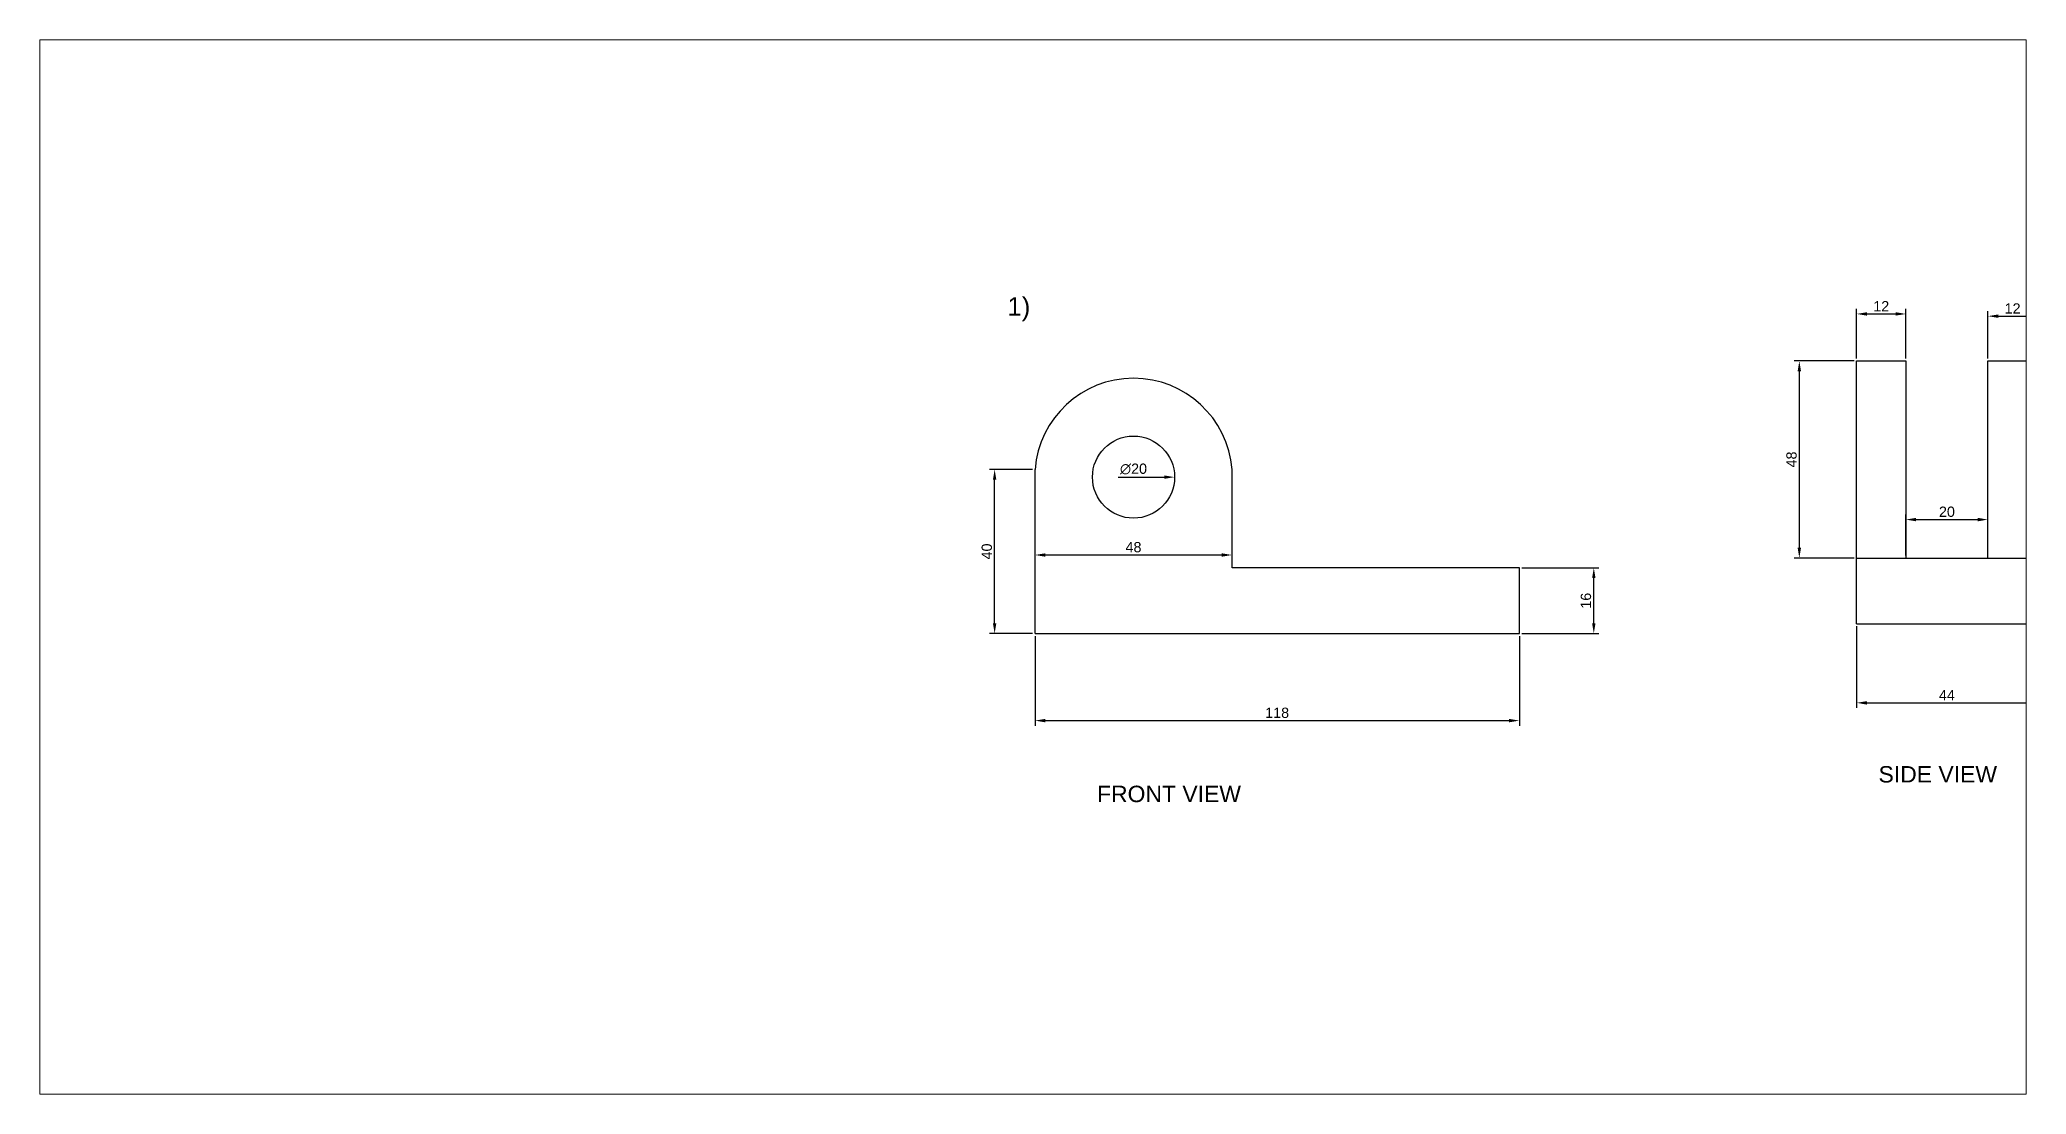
# Paper-space layout 'Layout1' of a CAD drawing. Header units: millimetres. Extents: x 26 to 231, y 8 to 117.
# The model-space entities are those that its viewports show. They can reach past a viewport. Long polylines and large blocks are cut down to what shows.
import ezdxf

# ---------------------------------------------------------------- set-up
doc = ezdxf.new("R2010")
doc.units = ezdxf.units.MM
doc.styles.get("Standard").update_dxf_attribs({"font": 'arial.ttf'})
doc.dimstyles.new('ISO-25', dxfattribs={"dimtxt": 2.5, "dimasz": 2.5, "dimexe": 1.25, "dimexo": 0.625, "dimtad": 1, "dimtxsty": 'Standard', "dimcen": 2.5, "dimadec": 0, "dimazin": 0, "dimtfac": 1, "dimtmove": 0, "dimatfit": 3, "dimfxl": 1, "dimarcsym": 0})

# ---------------------------------------------------------------- blocks, each defined once
blk = doc.blocks.new('*D8')
at = {"color": 0, "lineweight": -2, "transparency": 16777216}
for p, q in [((1000.17, 1499.26), (1000.17, 1477.43)), ((1118.17, 1499.26), (1118.17, 1477.43)), ((1002.67, 1478.68), (1115.67, 1478.68))]:
    blk.add_line(p, q, dxfattribs=at)
at = {"color": 0, "transparency": 16777216}
for points in [[(1002.67, 1479.1), (1002.67, 1478.26), (1000.17, 1478.68)], [(1115.67, 1479.1), (1115.67, 1478.26), (1118.17, 1478.68)]]:
    blk.add_solid(points, dxfattribs=at)
at = {"layer": 'Defpoints', "color": 0, "transparency": 16777216}
for p in [(1000.17, 1499.89), (1118.17, 1499.89), (1118.17, 1478.68)]:
    blk.add_point(p, dxfattribs=at)
at = {"color": 0, "transparency": 16777216, "insert": (1059.17, 1480.58), "char_height": 2.5, "attachment_point": 5}
blk.add_mtext('118', dxfattribs=at)
blk = doc.blocks.new('*D9')
at = {"color": 0, "lineweight": -2, "transparency": 16777216}
for p, q in [((1118.8, 1515.89), (1137.56, 1515.89)), ((1136.31, 1502.39), (1136.31, 1513.39)), ((1118.8, 1499.89), (1137.56, 1499.89))]:
    blk.add_line(p, q, dxfattribs=at)
at = {"color": 0, "transparency": 16777216}
for points in [[(1135.9, 1513.39), (1136.73, 1513.39), (1136.31, 1515.89)], [(1135.9, 1502.39), (1136.73, 1502.39), (1136.31, 1499.89)]]:
    blk.add_solid(points, dxfattribs=at)
at = {"layer": 'Defpoints', "color": 0, "transparency": 16777216}
for p in [(1118.17, 1515.89), (1136.31, 1515.89), (1118.17, 1499.89)]:
    blk.add_point(p, dxfattribs=at)
at = {"color": 0, "transparency": 16777216, "insert": (1134.41, 1507.89), "char_height": 2.5, "attachment_point": 5, "rotation": 90}
blk.add_mtext('16', dxfattribs=at)
blk = doc.blocks.new('*D10')
at = {"color": 0, "lineweight": -2, "transparency": 16777216}
for p, q in [((1000.17, 1516.51), (1000.17, 1520.28)), ((1048.17, 1516.51), (1048.17, 1520.28)), ((1045.67, 1519.03), (1002.67, 1519.03))]:
    blk.add_line(p, q, dxfattribs=at)
at = {"color": 0, "transparency": 16777216}
for points in [[(1002.67, 1519.44), (1002.67, 1518.61), (1000.17, 1519.03)], [(1045.67, 1519.44), (1045.67, 1518.61), (1048.17, 1519.03)]]:
    blk.add_solid(points, dxfattribs=at)
at = {"layer": 'Defpoints', "color": 0, "transparency": 16777216}
for p in [(1000.17, 1519.03), (1000.17, 1515.89), (1048.17, 1515.89)]:
    blk.add_point(p, dxfattribs=at)
at = {"color": 0, "transparency": 16777216, "insert": (1024.17, 1520.93), "char_height": 2.5, "attachment_point": 5}
blk.add_mtext('48', dxfattribs=at)
blk = doc.blocks.new('*D11')
at = {"color": 0, "lineweight": -2, "transparency": 16777216}
for p, q in [((999.55, 1539.89), (989.09, 1539.89)), ((990.34, 1502.39), (990.34, 1537.39)), ((999.55, 1499.89), (989.09, 1499.89))]:
    blk.add_line(p, q, dxfattribs=at)
at = {"color": 0, "transparency": 16777216}
for points in [[(989.92, 1537.39), (990.75, 1537.39), (990.34, 1539.89)], [(989.92, 1502.39), (990.75, 1502.39), (990.34, 1499.89)]]:
    blk.add_solid(points, dxfattribs=at)
at = {"layer": 'Defpoints', "color": 0, "transparency": 16777216}
for p in [(990.34, 1539.89), (1000.17, 1539.89), (1000.17, 1499.89)]:
    blk.add_point(p, dxfattribs=at)
at = {"color": 0, "transparency": 16777216, "insert": (988.43, 1519.89), "char_height": 2.5, "attachment_point": 5, "rotation": 90}
blk.add_mtext('40', dxfattribs=at)
blk = doc.blocks.new('*D15')
at = {"color": 0, "lineweight": -2, "transparency": 16777216}
for p, q in [((1200.34, 1501.68), (1200.34, 1481.76)), ((1244.34, 1501.68), (1244.34, 1481.76)), ((1202.84, 1483.01), (1241.84, 1483.01))]:
    blk.add_line(p, q, dxfattribs=at)
at = {"color": 0, "transparency": 16777216}
for points in [[(1202.84, 1483.42), (1202.84, 1482.59), (1200.34, 1483.01)], [(1241.84, 1483.42), (1241.84, 1482.59), (1244.34, 1483.01)]]:
    blk.add_solid(points, dxfattribs=at)
at = {"layer": 'Defpoints', "color": 0, "transparency": 16777216}
for p in [(1200.34, 1502.3), (1244.34, 1502.3), (1244.34, 1483.01)]:
    blk.add_point(p, dxfattribs=at)
at = {"color": 0, "transparency": 16777216, "insert": (1222.34, 1484.88), "char_height": 2.5, "attachment_point": 5}
blk.add_mtext('44', dxfattribs=at)
blk = doc.blocks.new('*D18')
at = {"color": 0, "lineweight": -2, "transparency": 16777216}
for p, q in [((1212.34, 1518.93), (1212.34, 1528.91)), ((1214.84, 1527.66), (1229.84, 1527.66)), ((1232.34, 1518.93), (1232.34, 1528.91))]:
    blk.add_line(p, q, dxfattribs=at)
at = {"color": 0, "transparency": 16777216}
for points in [[(1214.84, 1528.08), (1214.84, 1527.24), (1212.34, 1527.66)], [(1229.84, 1528.08), (1229.84, 1527.24), (1232.34, 1527.66)]]:
    blk.add_solid(points, dxfattribs=at)
at = {"layer": 'Defpoints', "color": 0, "transparency": 16777216}
for p in [(1232.34, 1527.66), (1212.34, 1518.3), (1232.34, 1518.3)]:
    blk.add_point(p, dxfattribs=at)
at = {"color": 0, "transparency": 16777216, "insert": (1222.34, 1529.56), "char_height": 2.5, "attachment_point": 5}
blk.add_mtext('20', dxfattribs=at)
blk = doc.blocks.new('*D19')
at = {"color": 0, "lineweight": -2, "transparency": 16777216}
for p, q in [((1200.34, 1566.93), (1200.34, 1579.01)), ((1212.34, 1566.93), (1212.34, 1579.01)), ((1202.84, 1577.76), (1209.84, 1577.76))]:
    blk.add_line(p, q, dxfattribs=at)
at = {"color": 0, "transparency": 16777216}
for points in [[(1202.84, 1578.18), (1202.84, 1577.35), (1200.34, 1577.76)], [(1209.84, 1578.18), (1209.84, 1577.35), (1212.34, 1577.76)]]:
    blk.add_solid(points, dxfattribs=at)
at = {"layer": 'Defpoints', "color": 0, "transparency": 16777216}
for p in [(1212.34, 1577.76), (1200.34, 1566.3), (1212.34, 1566.3)]:
    blk.add_point(p, dxfattribs=at)
at = {"color": 0, "transparency": 16777216, "insert": (1206.34, 1579.64), "char_height": 2.5, "attachment_point": 5}
blk.add_mtext('12', dxfattribs=at)
blk = doc.blocks.new('*D20')
at = {"color": 0, "lineweight": -2, "transparency": 16777216}
for p, q in [((1199.72, 1566.3), (1185.13, 1566.3)), ((1186.38, 1563.8), (1186.38, 1520.8)), ((1199.72, 1518.3), (1185.13, 1518.3))]:
    blk.add_line(p, q, dxfattribs=at)
at = {"color": 0, "transparency": 16777216}
for points in [[(1185.97, 1563.8), (1186.8, 1563.8), (1186.38, 1566.3)], [(1185.97, 1520.8), (1186.8, 1520.8), (1186.38, 1518.3)]]:
    blk.add_solid(points, dxfattribs=at)
at = {"layer": 'Defpoints', "color": 0, "transparency": 16777216}
for p in [(1200.34, 1566.3), (1186.38, 1518.3), (1200.34, 1518.3)]:
    blk.add_point(p, dxfattribs=at)
at = {"color": 0, "transparency": 16777216, "insert": (1184.48, 1542.3), "char_height": 2.5, "attachment_point": 5, "rotation": 90}
blk.add_mtext('48', dxfattribs=at)
blk = doc.blocks.new('*D21')
at = {"color": 0, "lineweight": -2, "transparency": 16777216}
for p, q in [((1232.34, 1566.93), (1232.34, 1578.47)), ((1244.34, 1566.93), (1244.34, 1578.47)), ((1234.84, 1577.22), (1241.84, 1577.22))]:
    blk.add_line(p, q, dxfattribs=at)
at = {"color": 0, "transparency": 16777216}
for points in [[(1234.84, 1577.63), (1234.84, 1576.8), (1232.34, 1577.22)], [(1241.84, 1577.63), (1241.84, 1576.8), (1244.34, 1577.22)]]:
    blk.add_solid(points, dxfattribs=at)
at = {"layer": 'Defpoints', "color": 0, "transparency": 16777216}
for p in [(1244.34, 1577.22), (1232.34, 1566.3), (1244.34, 1566.3)]:
    blk.add_point(p, dxfattribs=at)
at = {"color": 0, "transparency": 16777216, "insert": (1238.34, 1579.1), "char_height": 2.5, "attachment_point": 5}
blk.add_mtext('12', dxfattribs=at)
blk = doc.blocks.new('*D38')
at = {"color": 0, "lineweight": -2, "transparency": 16777216}
blk.add_line((1020.4, 1538), (1031.67, 1538), dxfattribs=at)
at = {"color": 0, "transparency": 16777216}
blk.add_solid([(1031.67, 1538.42), (1031.67, 1537.59), (1034.17, 1538)], dxfattribs=at)
at = {"layer": 'Defpoints', "color": 0, "transparency": 16777216}
for p in [(1014.17, 1538), (1034.17, 1538)]:
    blk.add_point(p, dxfattribs=at)
at = {"color": 0, "transparency": 16777216, "insert": (1024.17, 1539.98), "char_height": 2.5, "attachment_point": 5}
blk.add_mtext('∅20', dxfattribs=at)

msp = doc.modelspace()

# ---------------------------------------------------------------- linework, layer by layer
for p, q in [((1200.342, 1518.3), (1200.342, 1566.3)), ((1200.342, 1566.3), (1212.342, 1566.3)), ((1212.342, 1566.3), (1212.342, 1518.3)), ((1232.342, 1518.3), (1232.342, 1566.3)), ((1232.342, 1566.3), (1232.342, 1566.3)), ((1232.342, 1566.3), (1244.342, 1566.3)), ((1000.171, 1499.887), (1000.171, 1539.887)), ((1048.171, 1515.887), (1048.171, 1539.887)), ((1118.171, 1515.887), (1048.171, 1515.887)), ((1048.171, 1515.887), (1048.171, 1515.887)), ((1048.171, 1515.887), (1048.171, 1515.887)), ((1118.171, 1499.887), (1118.171, 1515.887)), ((1200.342, 1502.3), (1200.342, 1518.3)), ((1200.342, 1518.3), (1200.342, 1518.3)), ((1200.342, 1518.3), (1244.342, 1518.3)), ((1212.342, 1518.3), (1212.342, 1518.3)), ((1212.342, 1518.3), (1232.342, 1518.3)), ((1232.342, 1518.3), (1232.342, 1518.3)), ((1200.342, 1502.3), (1200.342, 1502.3)), ((1200.342, 1502.3), (1200.342, 1502.3)), ((1200.342, 1502.3), (1244.342, 1502.3)), ((1000.171, 1499.887), (1000.171, 1499.887)), ((1000.171, 1499.887), (1000.171, 1499.887)), ((1000.171, 1499.887), (1118.171, 1499.887))]:
    msp.add_line(p, q)
msp.add_circle((1024.171, 1538.005), 10)
msp.add_arc((1024.171, 1538.005), 24.074, 4.4847, 175.5153)

# ---------------------------------------------------------------- texts
at = {"attachment_point": 1}
for s, insert, char_height in [('1)', (993.44, 1581.85), 4.5), ('SIDE VIEW', (1205.68, 1467.605), 4), ('FRONT VIEW', (1015.281, 1462.823), 4)]:
    msp.add_mtext(s, dxfattribs=dict(at, insert=insert, char_height=char_height))

# ---------------------------------------------------------------- dimensions: what is measured, and where the dimension line sits
for base, p1, p2, picture, middle in [((1212.342, 1577.762), (1200.342, 1566.3), (1212.342, 1566.3), '*D19', (1206.342, 1579.642)), ((1244.342, 1577.217), (1232.342, 1566.3), (1244.342, 1566.3), '*D21', (1238.342, 1579.097)), ((1232.342, 1527.661), (1212.342, 1518.3), (1232.342, 1518.3), '*D18', (1222.342, 1529.562)), ((1244.342, 1483.006), (1200.342, 1502.3), (1244.342, 1502.3), '*D15', (1222.342, 1484.881)), ((1118.171, 1478.68), (1000.171, 1499.887), (1118.171, 1499.887), '*D8', (1059.171, 1480.581))]:
    dim = msp.add_linear_dim(base=base, p1=p1, p2=p2, dimstyle='ISO-25')
    dim.commit()
    dim.dimension.update_dxf_attribs({"geometry": picture, "text_midpoint": middle})
for base, p1, p2, picture, middle in [((1186.384, 1518.3), (1200.342, 1566.3), (1200.342, 1518.3), '*D20', (1184.482, 1542.3)), ((990.336, 1539.887), (1000.171, 1499.887), (1000.171, 1539.887), '*D11', (988.435, 1519.887)), ((1136.313, 1515.887), (1118.171, 1499.887), (1118.171, 1515.887), '*D9', (1134.411, 1507.887))]:
    dim = msp.add_linear_dim(base=base, p1=p1, p2=p2, angle=90, dimstyle='ISO-25')
    dim.commit()
    dim.dimension.update_dxf_attribs({"geometry": picture, "text_midpoint": middle})
dim = msp.add_diameter_dim_2p(p1=(1014.171, 1538.005), p2=(1034.171, 1538.005), dimstyle='ISO-25')
dim.commit()
dim.dimension.update_dxf_attribs({"geometry": '*D38', "text_midpoint": (1024.171, 1538.005), "dimtype": 163})
dim = msp.add_linear_dim(base=(1000.171, 1519.025), p1=(1048.171, 1515.887), p2=(1000.171, 1515.887), dimstyle='ISO-25')
dim.commit()
dim.dimension.update_dxf_attribs({"geometry": '*D10', "text_midpoint": (1024.171, 1519.025), "dimtype": 160})

psp = doc.layouts.get("Layout1")

# ---------------------------------------------------------------- viewports
at = {"layer": '0', "view_target_point": (1226.457, 1475.243)}
psp.add_viewport(center=(128.5, 62.12), size=(205.6, 109.1466), view_center_point=(-226.775, 40.872), view_height=256.9316, dxfattribs=at)

doc.saveas('drawing.dxf')
